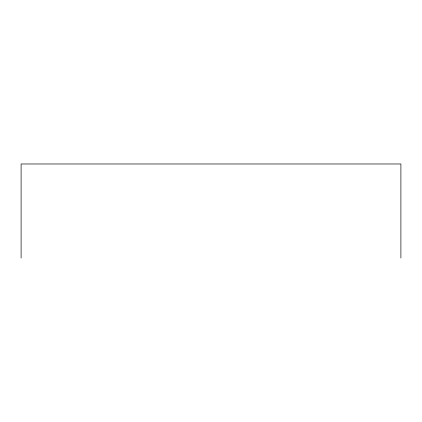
<?xml version="1.0" encoding="UTF-8"?>
<svg xmlns="http://www.w3.org/2000/svg" width="422" height="422" viewBox="0 0 422 422"><rect width="100%" height="100%" fill="white"/><g stroke="black" fill="none" stroke-linecap="round" stroke-linejoin="round"><path stroke-width="0.63" d="M400.9 258.027L400.9 163.973L21.1 163.973L21.1 258.027"/></g></svg>
